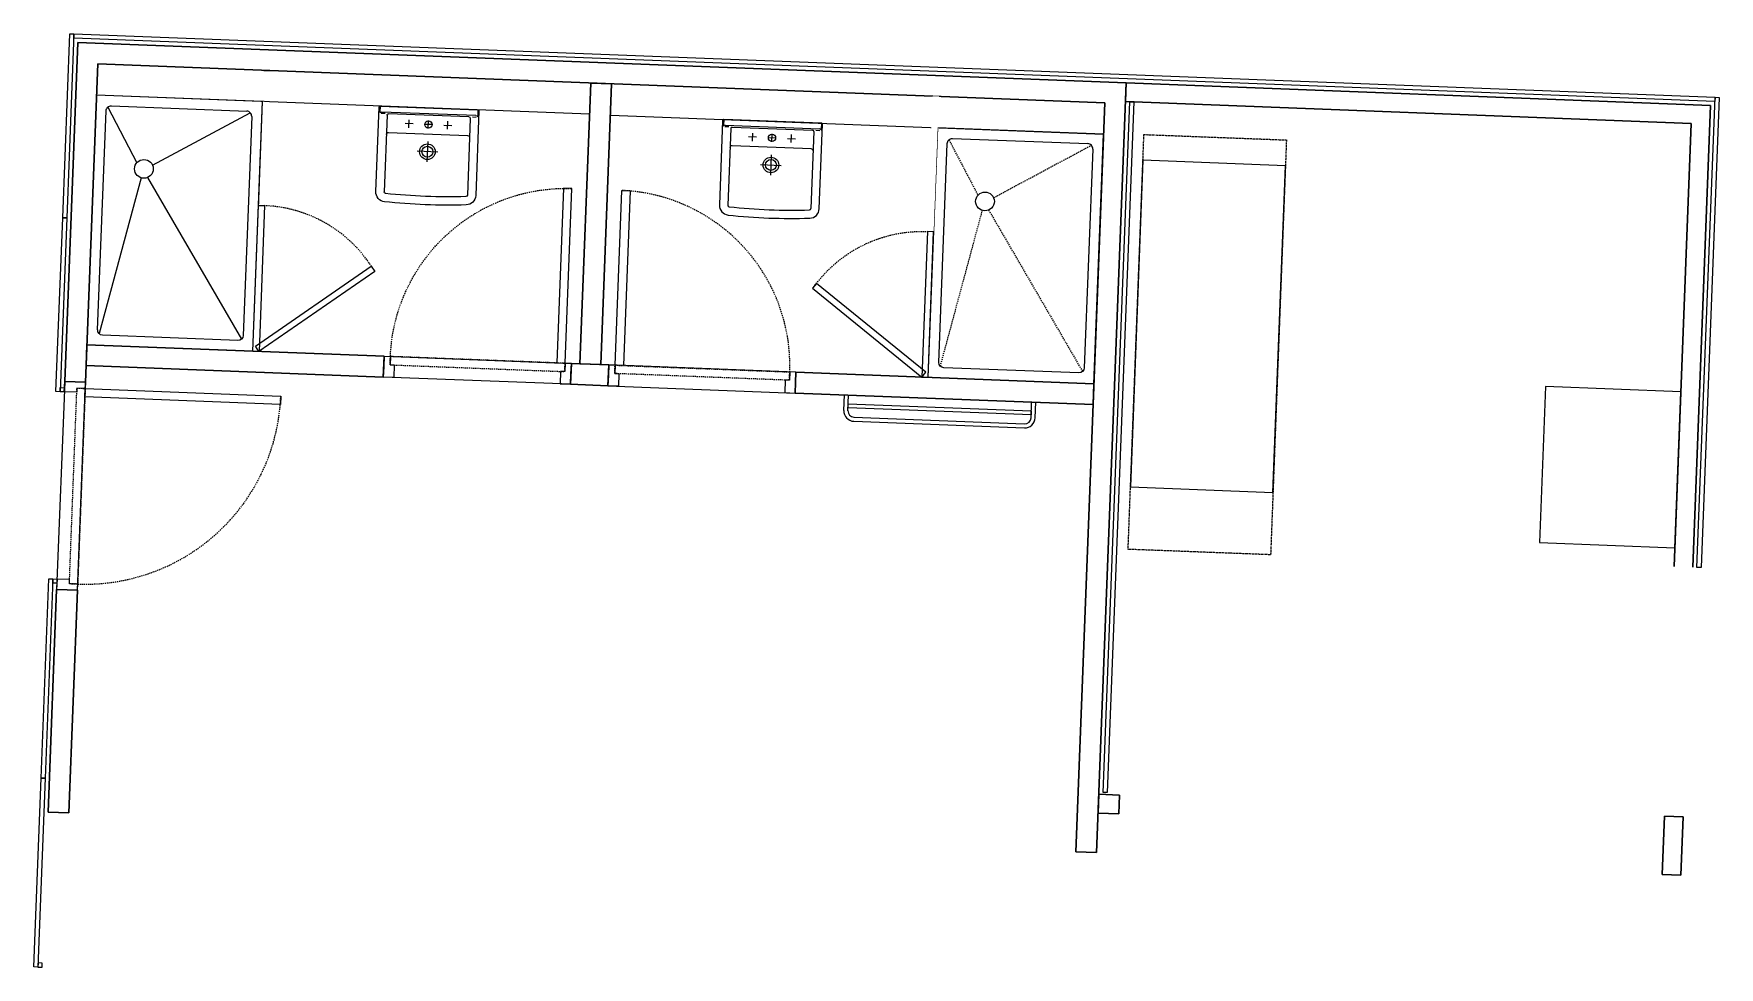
# Model space of a CAD drawing. Header units: millimetres. Extents: x 56072 to 64169, y 34234 to 38718.
import ezdxf

# ---------------------------------------------------------------- set-up
doc = ezdxf.new("R2010")
doc.units = ezdxf.units.MM
doc.header["$MEASUREMENT"] = 0
for name, pattern in [('CENTER2', [11.25, 7.5, -1.25, 1.25, -1.25]), ('DGN Style 2', [10, 6, -4]), ('Hidden', [7.14375, 4.7625, -2.38125])]:
    doc.linetypes.add(name, pattern=pattern)
for name, color, linetype, lineweight in [('DOOR-FRAM', 40, 'Continuous', 0), ('DOOR-HEAD', 42, 'Continuous', 30), ('DOOR-LEAF', 40, 'Continuous', 0), ('DOOR-OPNG', 40, 'Continuous', 0), ('E-ELEC-EQPM', 71, 'Continuous', 13), ('E-ELEC-EQPM-HDLN', 91, 'Hidden', 13), ('FIXT-JNRY-FULL', 6, 'Continuous', 0), ('FIXT-SNTY', 132, 'Continuous', 0), ('PRTN-FULL', 6, 'Continuous', 30), ('STRC-STEL', 62, 'Continuous', 30), ('WALL-LNIG', 1, 'Continuous', 0)]:
    doc.layers.add(name, color=color, linetype=linetype, lineweight=lineweight)

# ---------------------------------------------------------------- blocks, each defined once
blk = doc.blocks.new('*U3')
at = {"color": 0, "linetype": 'ByBlock', "lineweight": -2}
blk.add_line((-372.3, -29.1), (447.1, -60.8), dxfattribs=at)
at = {"color": 0, "linetype": 'ByBlock', "lineweight": -2, "flags": 128}
for points in [[(-421.1, 2.8), (-418.2, 77.7)], [(-401.1, 2), (-398.2, 77)], [(478.2, -32), (481.1, 43)], [(498.2, -32.7), (501.1, 42.2)], [(-373.1, -49.1), (446.3, -80.8)]]:
    blk.add_lwpolyline(points, dxfattribs=at)
at = {"color": 0, "linetype": 'ByBlock', "lineweight": -2}
for centre, radius, start, end in [((-371.2, 0.9), 50, 177.78686, 267.78686), ((-371.2, 0.9), 30, 177.78686, 267.78686), ((448.2, -30.8), 50, 267.78686, 357.78686), ((448.2, -30.8), 30, 267.78686, 357.78686)]:
    blk.add_arc(centre, radius, start, end, dxfattribs=at)
blk = doc.blocks.new('*U2')
at = {"color": 0, "linetype": 'ByBlock', "lineweight": -2, "flags": 128}
blk.add_lwpolyline([(-399.8, 35.5), (479.5, 1.6), (478.7, -18.4), (-400.6, 15.6), (-399.8, 35.5)], close=True, dxfattribs=at)
at = {"color": 0, "linetype": 'ByBlock', "lineweight": -2}
blk.add_blockref('*U3', (0, 0), dxfattribs=at)
blk = doc.blocks.new('*U4')
at = {"color": 0, "lineweight": -2}
for p, q in [((-226.8, 237.9), (-227.9, 209.9)), ((-202.9, 202), (-221.5, 202.7)), ((-219.2, 209.6), (233.1, 192.1)), ((-193.4, 194.6), (-207.7, -174.4)), ((-186.2, 201.3), (199.6, 186.4)), ((206.3, 179.2), (192, -189.9)), ((216.3, 185.8), (234.9, 185.1)), ((242.9, 219.8), (241.8, 191.8)), ((193.1, 96.6), (-186.6, 111.3))]:
    blk.add_line(p, q, dxfattribs=at)
at = {"color": 0, "linetype": 'CENTER2', "lineweight": -2, "ltscale": 30}
for p, q in [((-88.9, 133.9), (-87.4, 172.5)), ((4.2, 130.3), (5.7, 169)), ((97.3, 126.7), (98.8, 165.4)), ((-68.8, 152.5), (-107.4, 154)), ((-14.3, 150.4), (24.3, 148.9)), ((78.8, 146.8), (117.4, 145.3)), ((-50.7, 21), (49.2, 17.1)), ((1.8, 68.2), (-2, -30.2))]:
    blk.add_line(p, q, dxfattribs=at)
at = {"color": 0, "lineweight": -2, "flags": 128}
blk.add_lwpolyline([(247.7, 214.6, 0.414214), (242.9, 219.8), (-226.8, 237.9, 0.414214), (-232, 233.1), (-247.7, -172.9, 0.395043), (-205.6, -221.4, 0.034639), (186.3, -236.6, 0.395043), (232, -191.4), (247.7, 214.6)], format="xyb", close=True, dxfattribs=at)
at = {"color": 0, "lineweight": -2}
blk.add_circle((5, 149.6), 17.5, dxfattribs=at)
at = {"color": 0, "linetype": 'Continuous', "lineweight": -2}
for radius in [37.5, 26]:
    blk.add_circle((-0.1, 19), radius, dxfattribs=at)
at = {"color": 0, "lineweight": -2}
for centre, radius, start, end in [((-220.7, 200.1), 9.63, 80.95086, 147.58956), ((-186.4, 194.3), 7, 87.78686, 177.78686), ((199.3, 179.4), 7, 357.78686, 87.78686), ((233.9, 182.5), 9.63, 27.98417, 94.62286), ((-187, 101.3), 10, 87.78686, 177.78686), ((192.7, 86.6), 10, 357.78686, 87.78686), ((-200.7, -174.7), 7, 177.78686, 264.01761), ((99.7, 2600.6), 2798.6, 263.82293, 271.75079), ((185, -189.6), 7, 271.55611, 357.78686)]:
    blk.add_arc(centre, radius, start, end, dxfattribs=at)
blk = doc.blocks.new('*U5')
at = {"color": 0, "lineweight": -2}
for p, q in [((-226.8, 237.9), (-227.9, 209.9)), ((-202.9, 202), (-221.5, 202.7)), ((-219.2, 209.6), (233.1, 192.1)), ((-193.4, 194.6), (-207.7, -174.4)), ((-186.2, 201.3), (199.6, 186.4)), ((206.3, 179.2), (192, -189.9)), ((216.3, 185.8), (234.9, 185.1)), ((242.9, 219.8), (241.8, 191.8)), ((193.1, 96.6), (-186.6, 111.3))]:
    blk.add_line(p, q, dxfattribs=at)
at = {"color": 0, "linetype": 'CENTER2', "lineweight": -2, "ltscale": 30}
for p, q in [((-88.9, 133.9), (-87.4, 172.5)), ((4.2, 130.3), (5.7, 169)), ((97.3, 126.7), (98.8, 165.4)), ((-68.8, 152.5), (-107.4, 154)), ((-14.3, 150.4), (24.3, 148.9)), ((78.8, 146.8), (117.4, 145.3)), ((-50.7, 21), (49.2, 17.1)), ((1.8, 68.2), (-2, -30.2))]:
    blk.add_line(p, q, dxfattribs=at)
at = {"color": 0, "lineweight": -2, "extrusion": (0, 0, -1), "flags": 128}
blk.add_lwpolyline([(-247.7, 214.6, -0.414214), (-242.9, 219.8), (226.8, 237.9, -0.414214), (232, 233.1), (247.7, -172.9, -0.395043), (205.6, -221.4, -0.034639), (-186.3, -236.6, -0.395043), (-232, -191.4), (-247.7, 214.6)], format="xyb", close=True, dxfattribs=at)
at = {"color": 0, "lineweight": -2, "extrusion": (0, 0, -1)}
blk.add_circle((-5, 149.6), 17.5, dxfattribs=at)
at = {"color": 0, "linetype": 'Continuous', "lineweight": -2, "extrusion": (0, 0, -1)}
for radius in [37.5, 26]:
    blk.add_circle((0.1, 19), radius, dxfattribs=at)
at = {"color": 0, "lineweight": -2}
for centre, radius, start, end in [((-220.7, 200.1), 9.63, 80.95086, 147.58956), ((-186.4, 194.3), 7, 87.78686, 177.78686), ((199.3, 179.4), 7, 357.78686, 87.78686), ((233.9, 182.5), 9.63, 27.98417, 94.62286), ((-187, 101.3), 10, 87.78686, 177.78686), ((192.7, 86.6), 10, 357.78686, 87.78686), ((-200.7, -174.7), 7, 177.78686, 264.01761), ((99.7, 2600.6), 2798.6, 263.82293, 271.75079), ((185, -189.6), 7, 271.55611, 357.78686)]:
    blk.add_arc(centre, radius, start, end, dxfattribs=at)
blk = doc.blocks.new('*U6')
at = {"layer": 'DOOR-FRAM', "color": 0, "lineweight": -2, "flags": 128}
for points in [[(-499.7, 501.6), (-399.8, 497.7), (-401, 467.7), (-440.9, 469.3), (-441.7, 449.3), (-501.7, 451.6), (-499.7, 501.6)], [(-538.3, -497.7), (-438.4, -501.6), (-437.3, -471.6), (-477.2, -470), (-476.5, -450.1), (-536.4, -447.7), (-538.3, -497.7)]]:
    blk.add_lwpolyline(points, close=True, dxfattribs=at)
at = {"layer": 'DOOR-HEAD', "color": 0, "lineweight": -2, "flags": 128}
blk.add_lwpolyline([(-399.8, 497.7), (-499.7, 501.6), (-538.3, -497.7), (-438.4, -501.6), (-399.8, 497.7)], close=True, dxfattribs=at)
at = {"layer": 'DOOR-LEAF', "color": 0, "lineweight": -2, "flags": 128}
blk.add_lwpolyline([(-401, 467.7), (538.3, 431.4), (536.8, 391.4), (-402.5, 427.7), (-401, 467.7)], close=True, dxfattribs=at)
at = {"layer": 'DOOR-OPNG', "color": 0, "linetype": 'DGN Style 2', "lineweight": -2, "flags": 128}
blk.add_lwpolyline([(-401, 467.7), (-437.3, -471.6), (-477.2, -470), (-440.9, 469.3), (-401, 467.7)], close=True, dxfattribs=at)
at = {"layer": 'DOOR-OPNG', "color": 0, "linetype": 'DGN Style 2', "lineweight": -2}
blk.add_arc((-401, 467.7), 940, 265.34801, 357.78686, dxfattribs=at)
blk = doc.blocks.new('*U7')
at = {"layer": 'DOOR-FRAM', "color": 0, "lineweight": -2, "flags": 128}
for points in [[(-499.7, 501.6), (-399.8, 497.7), (-401, 467.7), (-440.9, 469.3), (-441.7, 449.3), (-501.7, 451.6), (-499.7, 501.6)], [(-534.5, -397.8), (-434.6, -401.6), (-433.4, -371.7), (-473.4, -370.1), (-472.6, -350.1), (-532.5, -347.8), (-534.5, -397.8)]]:
    blk.add_lwpolyline(points, close=True, dxfattribs=at)
at = {"layer": 'DOOR-HEAD', "color": 0, "lineweight": -2, "flags": 128}
blk.add_lwpolyline([(-399.8, 497.7), (-499.7, 501.6), (-534.5, -397.8), (-434.6, -401.6), (-399.8, 497.7)], close=True, dxfattribs=at)
at = {"layer": 'DOOR-LEAF', "color": 0, "lineweight": -2, "flags": 128}
blk.add_lwpolyline([(-401, 467.7), (438.4, 435.3), (436.9, 395.3), (-402.5, 427.7), (-401, 467.7)], close=True, dxfattribs=at)
at = {"layer": 'DOOR-OPNG', "color": 0, "linetype": 'DGN Style 2', "lineweight": -2, "flags": 128}
blk.add_lwpolyline([(-401, 467.7), (-433.4, -371.7), (-473.4, -370.1), (-440.9, 469.3), (-401, 467.7)], close=True, dxfattribs=at)
at = {"layer": 'DOOR-OPNG', "color": 0, "linetype": 'DGN Style 2', "lineweight": -2}
blk.add_arc((-403, 469.9), 842.1, 265.20619, 357.64505, dxfattribs=at)
blk = doc.blocks.new('*U10')
at = {"color": 0, "linetype": 'ByBlock', "lineweight": -2}
for p, q in [((-260.3, 804.6), (-120.6, 538.4)), ((-45.4, 526.5), (424.3, 778.2)), ((-100.4, 465.8), (-302.3, -282.5)), ((-69.2, 467.3), (382.3, -309))]:
    blk.add_line(p, q, dxfattribs=at)
blk.add_wipeout([(-41.8, 507), (-41.7, 509.8), (-41.9, 512.6), (-42.2, 515.4), (-42.7, 518.2), (-43.4, 521), (-44.3, 523.7), (-45.3, 526.3), (-46.5, 528.9), (-47.8, 531.4), (-49.3, 533.8), (-51, 536.1), (-52.8, 538.2), (-54.7, 540.3), (-56.7, 542.3), (-58.9, 544.1), (-61.2, 545.8), (-63.5, 547.3), (-66, 548.7), (-68.6, 549.9), (-71.2, 551), (-73.9, 551.8), (-76.6, 552.6), (-79.4, 553.1), (-82.2, 553.5), (-85, 553.7), (-87.8, 553.7), (-90.6, 553.6), (-93.4, 553.2), (-96.2, 552.7), (-99, 552), (-101.7, 551.2), (-104.3, 550.2), (-106.9, 549), (-109.3, 547.6), (-111.7, 546.1), (-114, 544.5), (-116.2, 542.7), (-118.3, 540.8), (-120.3, 538.7), (-122.1, 536.6), (-123.8, 534.3), (-125.3, 531.9), (-126.7, 529.4), (-127.9, 526.9), (-129, 524.3), (-129.8, 521.6), (-130.6, 518.9), (-131.1, 516.1), (-131.5, 513.3), (-131.7, 510.5), (-131.7, 507.6), (-131.6, 504.8), (-131.2, 502), (-130.7, 499.2), (-130, 496.5), (-129.2, 493.8), (-128.1, 491.2), (-127, 488.6), (-125.6, 486.1), (-124.1, 483.7), (-122.5, 481.4), (-120.7, 479.2), (-118.8, 477.1), (-116.7, 475.2), (-114.6, 473.4), (-112.3, 471.7), (-109.9, 470.2), (-107.4, 468.8), (-104.9, 467.6), (-102.3, 466.5), (-99.6, 465.6), (-96.9, 464.9), (-94.1, 464.3), (-91.3, 464), (-88.5, 463.8), (-85.6, 463.7), (-82.8, 463.9), (-80, 464.2), (-77.2, 464.7), (-74.5, 465.4), (-71.8, 466.3), (-69.1, 467.3), (-66.6, 468.5), (-64.1, 469.8), (-61.7, 471.3), (-59.4, 473), (-57.2, 474.8), (-55.1, 476.7), (-53.2, 478.7), (-51.4, 480.9), (-49.7, 483.2), (-48.2, 485.5), (-46.8, 488), (-45.6, 490.6), (-44.5, 493.2), (-43.6, 495.9), (-42.9, 498.6), (-42.3, 501.4)], dxfattribs=at)
blk.add_circle((-86.7, 508.7), 45, dxfattribs=at)
blk = doc.blocks.new('*U11')
at = {"color": 0, "linetype": 'ByBlock', "lineweight": -2}
for p, q in [((-242.4, 811.3), (407, 786.2)), ((-309, -264.6), (-268.3, 787.3)), ((431, 760.2), (390.3, -291.6)), ((364.4, -315.6), (-285, -290.5))]:
    blk.add_line(p, q, dxfattribs=at)
at = {"color": 0, "linetype": 'ByBlock', "lineweight": -2, "extrusion": (0, 0, -1)}
for centre, start, end in [((243.3, 786.3), 2.21314, 92.21314), ((284, -265.5), 272.21314, 2.21314), ((-365.4, -290.6), 182.21314, 272.21314)]:
    blk.add_arc(centre, 25, start, end, dxfattribs=at)
at = {"color": 0, "linetype": 'ByBlock', "lineweight": -2}
blk.add_arc((406, 761.2), 25, 357.78686, 87.78686, dxfattribs=at)
blk = doc.blocks.new('*U9')
at = {"color": 0, "linetype": 'ByBlock', "lineweight": -2}
blk.add_blockref('*U10', (0, 0), dxfattribs=at)
blk.add_blockref('*U11', (0, 0), dxfattribs=at)
blk = doc.blocks.new('*U8')
at = {"color": 0, "linetype": 'ByBlock', "lineweight": -2, "extrusion": (0, 0, -1), "rotation": 4.426278310679337}
blk.add_blockref('*U9', (-37.8, -351.7), dxfattribs=at)
at = {"color": 0, "linetype": 'ByBlock', "lineweight": -2, "extrusion": (0, 0, -1), "flags": 128}
blk.add_lwpolyline([(-371.3, -714.9), (425.3, -684.1), (379, 515), (-417.6, 484.2), (-371.3, -714.9)], close=True, dxfattribs=at)
blk = doc.blocks.new('*U14')
at = {"color": 0, "linetype": 'DGN Style 2', "lineweight": -2}
for p, q in [((-260.3, 804.6), (-120.6, 538.4)), ((-45.4, 526.5), (424.3, 778.2)), ((-100.4, 465.8), (-302.3, -282.5)), ((-69.2, 467.3), (382.3, -309))]:
    blk.add_line(p, q, dxfattribs=at)
at = {"color": 0, "linetype": 'Continuous', "lineweight": -2}
blk.add_wipeout([(-41.8, 507), (-41.7, 509.8), (-41.9, 512.6), (-42.2, 515.4), (-42.7, 518.2), (-43.4, 521), (-44.3, 523.7), (-45.3, 526.3), (-46.5, 528.9), (-47.8, 531.4), (-49.3, 533.8), (-51, 536.1), (-52.8, 538.2), (-54.7, 540.3), (-56.7, 542.3), (-58.9, 544.1), (-61.2, 545.8), (-63.5, 547.3), (-66, 548.7), (-68.6, 549.9), (-71.2, 551), (-73.9, 551.8), (-76.6, 552.6), (-79.4, 553.1), (-82.2, 553.5), (-85, 553.7), (-87.8, 553.7), (-90.6, 553.6), (-93.4, 553.2), (-96.2, 552.7), (-99, 552), (-101.7, 551.2), (-104.3, 550.2), (-106.9, 549), (-109.3, 547.6), (-111.7, 546.1), (-114, 544.5), (-116.2, 542.7), (-118.3, 540.8), (-120.3, 538.7), (-122.1, 536.6), (-123.8, 534.3), (-125.3, 531.9), (-126.7, 529.4), (-127.9, 526.9), (-129, 524.3), (-129.8, 521.6), (-130.6, 518.9), (-131.1, 516.1), (-131.5, 513.3), (-131.7, 510.5), (-131.7, 507.6), (-131.6, 504.8), (-131.2, 502), (-130.7, 499.2), (-130, 496.5), (-129.2, 493.8), (-128.1, 491.2), (-127, 488.6), (-125.6, 486.1), (-124.1, 483.7), (-122.5, 481.4), (-120.7, 479.2), (-118.8, 477.1), (-116.7, 475.2), (-114.6, 473.4), (-112.3, 471.7), (-109.9, 470.2), (-107.4, 468.8), (-104.9, 467.6), (-102.3, 466.5), (-99.6, 465.6), (-96.9, 464.9), (-94.1, 464.3), (-91.3, 464), (-88.5, 463.8), (-85.6, 463.7), (-82.8, 463.9), (-80, 464.2), (-77.2, 464.7), (-74.5, 465.4), (-71.8, 466.3), (-69.1, 467.3), (-66.6, 468.5), (-64.1, 469.8), (-61.7, 471.3), (-59.4, 473), (-57.2, 474.8), (-55.1, 476.7), (-53.2, 478.7), (-51.4, 480.9), (-49.7, 483.2), (-48.2, 485.5), (-46.8, 488), (-45.6, 490.6), (-44.5, 493.2), (-43.6, 495.9), (-42.9, 498.6), (-42.3, 501.4)], dxfattribs=at)
blk.add_circle((-86.7, 508.7), 45, dxfattribs=at)
blk = doc.blocks.new('*U15')
at = {"color": 0, "linetype": 'ByBlock', "lineweight": -2}
for p, q in [((-242.4, 811.3), (407, 786.2)), ((-309, -264.6), (-268.3, 787.3)), ((431, 760.2), (390.3, -291.6)), ((364.4, -315.6), (-285, -290.5))]:
    blk.add_line(p, q, dxfattribs=at)
at = {"color": 0, "linetype": 'ByBlock', "lineweight": -2, "extrusion": (0, 0, -1)}
for centre, start, end in [((243.3, 786.3), 2.21314, 92.21314), ((284, -265.5), 272.21314, 2.21314), ((-365.4, -290.6), 182.21314, 272.21314)]:
    blk.add_arc(centre, 25, start, end, dxfattribs=at)
at = {"color": 0, "linetype": 'ByBlock', "lineweight": -2}
blk.add_arc((406, 761.2), 25, 357.78686, 87.78686, dxfattribs=at)
blk = doc.blocks.new('*U13')
at = {"color": 0, "linetype": 'DGN Style 2', "lineweight": -2}
blk.add_blockref('*U14', (0, 0), dxfattribs=at)
at = {"color": 0, "lineweight": -2}
blk.add_blockref('*U15', (0, 0), dxfattribs=at)
blk = doc.blocks.new('*U12')
at = {"color": 0, "linetype": 'DGN Style 2', "lineweight": -2, "extrusion": (0, 0, -1), "rotation": 4.426278310679338}
blk.add_blockref('*U13', (-37.8, -351.7), dxfattribs=at)
at = {"color": 0, "lineweight": -2, "extrusion": (0, 0, -1), "flags": 128}
blk.add_lwpolyline([(-371.3, -714.9), (425.3, -684.1), (379, 515), (-417.6, 484.2), (-371.3, -714.9)], close=True, dxfattribs=at)
blk = doc.blocks.new('*U16')
at = {"layer": 'DOOR-FRAM', "color": 0, "lineweight": -2, "extrusion": (0, 0, -1), "flags": 128}
for points in [[(499.7, 501.6), (399.8, 497.7), (401, 467.7), (440.9, 469.3), (441.7, 449.3), (501.7, 451.6), (499.7, 501.6)], [(534.5, -397.8), (434.6, -401.6), (433.4, -371.7), (473.4, -370.1), (472.6, -350.1), (532.5, -347.8), (534.5, -397.8)]]:
    blk.add_lwpolyline(points, close=True, dxfattribs=at)
at = {"layer": 'DOOR-HEAD', "color": 0, "lineweight": -2, "extrusion": (0, 0, -1), "flags": 128}
blk.add_lwpolyline([(399.8, 497.7), (499.7, 501.6), (534.5, -397.8), (434.6, -401.6), (399.8, 497.7)], close=True, dxfattribs=at)
at = {"layer": 'DOOR-LEAF', "color": 0, "lineweight": -2, "extrusion": (0, 0, -1), "flags": 128}
blk.add_lwpolyline([(401, 467.7), (-438.4, 435.3), (-436.9, 395.3), (402.5, 427.7), (401, 467.7)], close=True, dxfattribs=at)
at = {"layer": 'DOOR-OPNG', "color": 0, "linetype": 'DGN Style 2', "lineweight": -2, "extrusion": (0, 0, -1), "flags": 128}
blk.add_lwpolyline([(401, 467.7), (433.4, -371.7), (473.4, -370.1), (440.9, 469.3), (401, 467.7)], close=True, dxfattribs=at)
at = {"layer": 'DOOR-OPNG', "color": 0, "linetype": 'DGN Style 2', "lineweight": -2}
blk.add_arc((-403, 469.9), 842.1, 265.20619, 357.64505, dxfattribs=at)
blk = doc.blocks.new('BVN_Equipment_Printer C5575 MFD_EX-017 - BVN_Equipment_Printer C5575 MFD_EX-017-3152319-GA PLAN - LEVEL 11')
at = {"layer": 'E-ELEC-EQPM', "color": 0}
for p, q in [((860, 314.5), (-710, 314.5)), ((-710, 314.5), (-710, -370.5)), ((860, -370.5), (860, 314.5)), ((-710, -370.5), (860, -370.5))]:
    blk.add_line(p, q, dxfattribs=at)
at = {"layer": 'E-ELEC-EQPM-HDLN', "color": 0}
for p, q in [((-1010, -370.5), (-1010, 314.5)), ((-1010, 314.5), (984, 314.5)), ((984, 314.5), (984, -370.5)), ((984, -370.5), (-1010, -370.5))]:
    blk.add_line(p, q, dxfattribs=at)

msp = doc.modelspace()

# ---------------------------------------------------------------- linework, layer by layer
at = {"layer": 'FIXT-JNRY-FULL', "lineweight": 0, "flags": 128}
msp.add_lwpolyline([(63305.9, 36273.6), (63955.4, 36248.5), (63984.3, 36997.9), (63334.8, 37023), (63305.9, 36273.6)], close=True, dxfattribs=at)
at = {"layer": 'PRTN-FULL'}
for p, q in [((56220.5, 37047.8), (56283.4, 38676.6)), ((56320.4, 37043.9), (56379.5, 38572.8)), ((58695.9, 37132.2), (58748.1, 38481.2)), ((58695.9, 37132.2), (58748.1, 38481.2)), ((58695.9, 37132.2), (58748.1, 38481.2)), ((58748.1, 38481.2), (58798, 38479.3)), ((58748.1, 38481.2), (58798, 38479.3)), ((58748.1, 38481.2), (58798, 38479.3)), ((58795.8, 37128.4), (58848, 38477.4)), ((58795.8, 37128.4), (58848, 38477.4)), ((58795.8, 37128.4), (58848, 38477.4)), ((58848, 38477.4), (58798, 38479.3)), ((58848, 38477.4), (58798, 38479.3)), ((58848, 38477.4), (58798, 38479.3)), ((61320.3, 38481.9), (61177.4, 34784.7)), ((61320.3, 38481.9), (61318.6, 38436.9)), ((61320.3, 38481.9), (64127.6, 38373.4)), ((61216.5, 38385.8), (61077.5, 34788.5)), ((61316.8, 38392), (61318.6, 38436.9)), ((61316.8, 38392), (64034.2, 38287)), ((64127.6, 38373.4), (64041.8, 36155.1)), ((64034.2, 38287), (63951.9, 36158.6)), ((56323.5, 37123.8), (56325.4, 37173.8)), ((56327.4, 37223.8), (56325.4, 37173.8)), ((56327.4, 37223.8), (57755.1, 37168.6)), ((57755.1, 37168.6), (57753.1, 37118.6)), ((56323.5, 37123.8), (57751.2, 37068.7)), ((57751.2, 37068.7), (57753.1, 37118.6)), ((58654.4, 37133.8), (58652.4, 37083.9)), ((58654.4, 37133.8), (58834.2, 37126.9)), ((58695.9, 37132.2), (58745.9, 37130.3)), ((58695.9, 37132.2), (58745.9, 37130.3)), ((58695.9, 37132.2), (58745.9, 37130.3)), ((58795.8, 37128.4), (58745.9, 37130.3)), ((58795.8, 37128.4), (58745.9, 37130.3)), ((58795.8, 37128.4), (58745.9, 37130.3)), ((58834.2, 37126.9), (58832.3, 37076.9)), ((59733.6, 37092.1), (59731.6, 37042.2)), ((59733.6, 37092.1), (61164.4, 37036.8)), ((56220.5, 37047.8), (56270.4, 37045.8)), ((56320.4, 37043.9), (56270.4, 37045.8)), ((58650.5, 37033.9), (58652.4, 37083.9)), ((58650.5, 37033.9), (58830.4, 37027)), ((58830.4, 37027), (58832.3, 37076.9)), ((59729.7, 36992.2), (59731.6, 37042.2)), ((61164.4, 37036.8), (61162.5, 36986.9)), ((59729.7, 36992.2), (61160.5, 36936.9)), ((61160.5, 36936.9), (61162.5, 36986.9)), ((56140.4, 34979.3), (56181.9, 36048.5)), ((56181.9, 36048.5), (56231.8, 36046.6)), ((56281.8, 36044.6), (56231.8, 36046.6)), ((61188.3, 35064.5), (61186.5, 35019.5)), ((61188.3, 35064.5), (61287.5, 35060.6)), ((61184.8, 34974.5), (61186.5, 35019.5)), ((61284, 34970.7), (61285.8, 35015.7)), ((61287.5, 35060.6), (61285.8, 35015.7)), ((56140.4, 34979.3), (56190.4, 34977.4)), ((61184.8, 34974.5), (61284, 34970.7)), ((63905.6, 34959.5), (63894.8, 34679.7)), ((63905.6, 34959.5), (63950.5, 34957.7)), ((63995.5, 34956), (63950.5, 34957.7)), ((63995.5, 34956), (63984.7, 34676.2)), ((61077.5, 34788.5), (61127.5, 34786.6)), ((61177.4, 34784.7), (61127.5, 34786.6)), ((63894.8, 34679.7), (63939.7, 34677.9)), ((63984.7, 34676.2), (63939.7, 34677.9))]:
    msp.add_line(p, q, dxfattribs=at)
at = {"layer": 'STRC-STEL', "color": 92, "lineweight": 0}
msp.add_line((58842.2, 38327.5), (61210.7, 38235.9), dxfattribs=at)
at = {"layer": 'WALL-LNIG', "flags": 128}
for points in [[(56245, 38718.1), (56265, 38717.3), (56230.8, 37833), (56210.8, 37833.7), (56245, 38718.1)], [(61336.8, 38391.2), (61356.8, 38390.4), (61228.6, 35072.9), (61208.6, 35073.7), (61336.8, 38391.2)], [(64149.1, 38412.6), (64169.1, 38411.8), (64081.8, 36153.5), (64061.8, 36154.3), (64149.1, 38412.6)], [(56210.8, 37833.7), (56230.8, 37833), (56198.6, 36998.6), (56178.6, 36999.4), (56210.8, 37833.7)], [(56199.3, 37018.6), (56219.3, 37017.8), (56218.6, 36997.8), (56198.6, 36998.6), (56199.3, 37018.6)], [(56143.7, 36100), (56163.7, 36099.3), (56126.7, 35141.8), (56106.7, 35142.6), (56143.7, 36100)], [(56163.7, 36099.3), (56183.7, 36098.5), (56182.9, 36078.5), (56162.9, 36079.3), (56163.7, 36099.3)], [(56106.7, 35142.6), (56126.7, 35141.8), (56091.6, 34234.4), (56071.6, 34235.1), (56106.7, 35142.6)], [(56091.6, 34234.4), (56111.6, 34233.6), (56112.4, 34253.6), (56092.4, 34254.4), (56091.6, 34234.4)]]:
    msp.add_lwpolyline(points, close=True, dxfattribs=at)

# ---------------------------------------------------------------- block references
at = {"layer": 'DOOR-FRAM', "extrusion": (0, 0, -1), "rotation": 94.42627831067827}
msp.add_blockref('*U16', (-58189, 37570.9), dxfattribs=at)
at = {"layer": 'DOOR-FRAM', "rotation": 89.99999999999933}
msp.add_blockref('*U7', (59331.9, 37526.7), dxfattribs=at)
at = {"layer": 'DOOR-FRAM'}
msp.add_blockref('*U6', (56720.2, 36546.2), dxfattribs=at)
at = {"layer": 'E-ELEC-EQPM', "color": 92, "rotation": 87.81652505426104}
msp.add_blockref('BVN_Equipment_Printer C5575 MFD_EX-017 - BVN_Equipment_Printer C5575 MFD_EX-017-3152319-GA PLAN - LEVEL 11', (61681.9, 37238.5), dxfattribs=at)
at = {"layer": 'FIXT-SNTY', "extrusion": (0, 0, -1), "rotation": 4.42627831067908}
msp.add_blockref('*U5', (-57961.2, 38132.4), dxfattribs=at)
at = {"layer": 'FIXT-SNTY'}
for name, p in [('*U4', (59613.3, 38068.5)), ('*U2', (60384.5, 36905.3))]:
    msp.add_blockref(name, p, dxfattribs=at)

# ---------------------------------------------------------------- wipeouts: each hides what was drawn before it
at = {"linetype": 'Continuous'}
msp.add_wipeout([(57151.1, 37893.3), (57181, 37892.1), (57206.1, 38540.8), (57176.1, 38542)], dxfattribs=at).dxf.layer = 'FIXT-SNTY'

# ---------------------------------------------------------------- next in the draw order: linework, layer by layer
at = {"layer": 'PRTN-FULL'}
for p, q in [((56283.4, 38676.6), (61320.3, 38481.9)), ((56379.5, 38572.8), (61216.5, 38385.8))]:
    msp.add_line(p, q, dxfattribs=at)
at = {"layer": 'STRC-STEL', "color": 92, "lineweight": 0}
msp.add_line((58742.3, 38331.3), (56373.7, 38422.9), dxfattribs=at)
at = {"layer": 'WALL-LNIG', "flags": 128}
msp.add_lwpolyline([(56264.2, 38697.3), (56265, 38717.3), (64149.1, 38412.6), (64148.3, 38392.6), (56264.2, 38697.3)], close=True, dxfattribs=at)

# ---------------------------------------------------------------- next in the draw order: block references
at = {"layer": 'FIXT-SNTY', "linetype": 'DGN Style 2', "extrusion": (0, 0, -1), "rotation": 4.426278310679201}
msp.add_blockref('*U12', (-60793.1, 37751.7), dxfattribs=at)

# ---------------------------------------------------------------- next in the draw order: wipeouts: each hides what was drawn before it
for points, layer in [([(56272.9, 35554.6), (61089.9, 35368.5), (61067.5, 34788.9), (56250.5, 34975.1)], 'FIXT-JNRY-FULL'), ([(59890.4, 38262.4), (60270.1, 38247.8), (60255.5, 37868.1), (59875.7, 37882.7)], 'FIXT-SNTY')]:
    msp.add_wipeout(points).dxf.layer = layer

# ---------------------------------------------------------------- next in the draw order: linework, layer by layer
at = {"layer": 'FIXT-SNTY', "flags": 128}
msp.add_lwpolyline([(59832.3, 37518.4), (59813.4, 37495.1), (60338.1, 37068.8), (60357, 37092.1), (59832.3, 37518.4)], close=True, dxfattribs=at)
at = {"layer": 'PRTN-FULL'}
for q in [(56281.8, 36044.6), (56190.4, 34977.4)]:
    msp.add_line((56240.4, 34975.4), q, dxfattribs=at)

# ---------------------------------------------------------------- next in the draw order: block references
at = {"layer": 'FIXT-SNTY', "extrusion": (0, 0, -1), "rotation": 4.4262783106792}
msp.add_blockref('*U8', (-56752.7, 37907.9), dxfattribs=at)

# ---------------------------------------------------------------- next in the draw order: wipeouts: each hides what was drawn before it
at = {"linetype": 'Continuous'}
msp.add_wipeout([(60394.8, 37766.9), (60364.8, 37768.1), (60389.9, 38417.8), (60419.9, 38416.6)], dxfattribs=at).dxf.layer = 'FIXT-SNTY'

# ---------------------------------------------------------------- next in the draw order: linework, layer by layer
at = {"layer": 'FIXT-SNTY', "flags": 128}
for points in [[(57151.1, 37893.3), (57181, 37892.1), (57154, 37191.8), (57124, 37193), (57151.1, 37893.3)], [(60394.8, 37766.9), (60364.8, 37768.1), (60337.8, 37068.8), (60367.8, 37067.6), (60394.8, 37766.9)], [(57692.6, 37601.1), (57709.7, 37576.4), (57153.6, 37191.8), (57136.6, 37216.5), (57692.6, 37601.1)]]:
    msp.add_lwpolyline(points, close=True, dxfattribs=at)
at = {"layer": 'FIXT-SNTY', "linetype": 'DGN Style 2'}
msp.add_arc((57156, 37251.9), 640.8, 31.98429, 87.78686, dxfattribs=at)
at = {"layer": 'FIXT-SNTY', "linetype": 'DGN Style 2', "extrusion": (0, 0, -1)}
msp.add_ellipse((60340.4, 37130.3), major_axis=(-640.7, 0), ratio=0.996227, start_param=0.635484, end_param=1.609423, dxfattribs=at)

# ---------------------------------------------------------------- next in the draw order: wipeouts: each hides what was drawn before it
msp.add_wipeout([(57258.6, 38372.8), (57638.3, 38358.1), (57623.6, 37978.4), (57243.9, 37993.1)]).dxf.layer = 'FIXT-SNTY'

doc.saveas('drawing.dxf')
